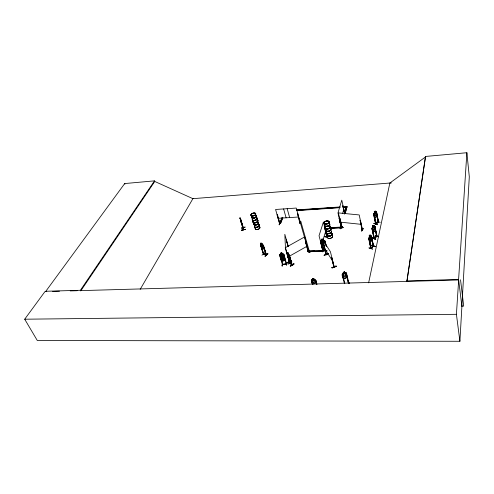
<?xml version="1.0" encoding="UTF-8"?>
<svg xmlns="http://www.w3.org/2000/svg" width="494" height="494" viewBox="0 0 494 494"><rect width="100%" height="100%" fill="white"/><g stroke="black" fill="none" stroke-linecap="round" stroke-linejoin="round"><path stroke-width="0.74" d="M371.963 240.368L369.852 242.202L369.358 241.35L369.833 242.258L371.933 240.35L371.321 235.78L370.951 235.619L368.641 238.207L370.728 248.457L373.439 245.987L371.365 235.792L370.364 236.243L370.852 236.225L371.297 238.423L371.043 239.769L370.21 240.522L369.574 239.991L369.284 235.817L370.142 234.996L370.383 236.181M341.2 227.74L339.187 218.367L341.471 227.493L339.187 218.367M375.397 230.649L373.05 232.39L375.397 230.649L374.792 226.153L374.421 225.931L373.748 226.437L373.489 225.326C371.173 227.364 374.458 223.646 373.76 226.518M377.021 216.391L374.736 218.058L377.021 216.391L376.434 211.957L376.07 211.778M46.467 291.577L44.935 291.621L24.7 319.21L37.291 340.496L459.902 341.28L461.896 306.465L458.599 279.45L466.879 152.72L425.532 156.45L406.889 281.419L425.532 156.45M461.871 306.249L469.3 176.809L466.879 152.72M459.902 341.28L456.419 314.301L458.66 279.962L80.942 290.608M264.673 252.724L261.968 255.176M339.193 227.697C344.874 227.969 345.287 226.95 339.205 228.018M372.544 249.038C368.864 247.945 366.554 247.031 372.569 249.069M327.324 221.411C326.917 220.67 327.392 221.954 326.664 221.608M325.991 223.788L326.275 224.017L326.17 223.72M326.509 221.522L326.701 221.263L326.744 221.676M320.6 250.649C323.644 251.884 328.541 249.698 320.6 250.68M285.291 259.393L285.192 260.573L281.907 261.06L281.098 259.986L279.579 254.787M320.631 250.853L324.824 250.779M284.402 256.361L283.84 255.991L280.567 256.51L280.191 256.954M282.543 255.003L281.135 255.244L282.543 255.003L282.846 256.182L283.655 256.485M281.092 260.017L281.932 260.993L285.149 260.511M346.992 277.437L346.418 272.861L344.911 273.028M343.484 273.602L342.54 273.948C341.484 275.331 342.811 277.56 343.707 278.801L347.041 277.461L347.196 276.097M286.156 263.969C288.65 263.036 276.702 265.099 286.699 264.142L283.747 254.175L283.179 253.836L279.907 254.305M283.587 254.947L283.976 254.892L283.587 254.947L286.23 264.204L286.711 264.043L282.463 264.642M286.804 262.561L286.545 265.439M288.255 261.684L290.565 263.5L288.237 261.505M316.469 284.538L316.623 283.321M372.198 237.984C383.054 242.338 364.93 234.755 375.551 239.22M373.896 223.609L374.026 223.3L377.169 224.745M284.643 257.251L284.538 258.436L281.247 258.905L280.438 257.819L281.253 258.875M377.157 224.572L374.02 223.307M375.539 239.047L372.322 237.682M282.401 263.351L282.055 266.068L282.58 263.302M282.29 266.031L282.568 263.16M282.827 264.339L282.438 264.407M282.766 264.358L282.463 264.747M280.166 255.441L279.771 255.583L280.166 255.441L282.877 264.698L282.747 264.241M280.876 254.206L280.283 254.688L281.568 258.998L282.537 259.795L283.846 259.603L284.278 258.597L283 254.293L282.222 253.972M282.574 257.609L283.476 256.466L282.976 257.893L284.291 259.103L282.753 258.183C282.766 260.042 280.882 259.677 282.401 257.985L281.123 256.818L282.543 257.652M243.32 227.678L243.567 229.803L243.486 229.284M243.134 227.407L243.412 227.888L243.122 227.438M243.419 229.809L243.369 227.666M243.4 229.63L240.609 221.022M243.505 229.438L243.184 227.715M349.023 283.334L348.77 282.908L348.98 283.352M289.762 262.438L289.447 261.919L289.768 262.067M289.151 257.559L289.039 258.51L289.373 257.917L290.349 259.529L289.743 258.331M333.969 266.408L333.851 266.816L331.554 257.374M305.854 242.758L306.181 242.573L305.774 242.696L308.2 251.878L308.682 251.73L308.293 251.6M289.552 256.899L289.441 257.51L288.113 255.756M308.219 251.718L309.213 250.804L308.398 251.026L300.167 222.127L300.932 221.917L309.287 251.088M308.244 251.872L308.509 251.341M279.122 224.795L280.012 222.312L279.166 224.838M290.225 259.097L290.108 259.702L288.755 257.954L287.428 252.397M334.123 266.63L334.185 267.007L330.4 251.699L322.52 239.528L326.306 254.848L326.244 254.212M289.861 262.425L289.465 262.629L285.199 247.79L304.656 236.91L308.633 251.792L322.551 251.113L322.706 250.594L320.507 250.693M389.747 183.274L391.384 182.916M368.629 282.858L389.852 183.033L425.593 156.894M389.852 183.033L192.901 198.668L154.752 181.452L154.517 180.866L124.704 183.558L45.831 291.262L80.398 290.281L154.517 180.866M322.625 251.909L324.231 249.087M253.737 213.285L253.57 213.729L254.077 213.297M254.2 213.501L253.805 213.285M252.588 215.897L252.817 215.631M252.953 215.804L252.947 215.878M253.842 213.315L253.62 213.352M340.693 228.87L342.583 226.394M243.579 229.772L239.954 217.681L240.325 218.947M342.817 205.949L344.608 213.945M331.079 228.401L342.447 227.753L342.521 226.987L330.4 227.678M342.447 227.753L342.521 226.987M345.133 213.303L347.066 206.48L343.219 206.739M345.195 213.581L347.066 206.48M344.349 213.352L346.171 206.974L344.417 213.63M340.1 222.189L340.514 220.756M342.577 213.593L343.818 209.295M322.786 250.341L322.662 250.73L322.687 250.106M322.909 250.464L319.038 235.749L323.428 221.979L327.053 236.861L326.25 236.904L326.818 234.527A2.68 1.507 -13.6 0 0 329.961 235.768A2.68 1.507 -13.6 0 0 331.573 233.125M327.003 236.465L326.83 237.027L324.669 227.629L326.861 237.009L326.781 236.675M322.829 250.1L322.878 250.699L320.415 241.22L322.681 250.736L322.675 250.137M327.077 236.743L324.978 236.712M315.567 280.913L315.981 280.901L315.567 280.913L316.555 284.581M311.702 279.845C313.857 280.555 310.967 277.467 313.838 278.579L314.159 279.771L315.765 280.147L315.166 279.771L311.695 279.876L311.294 280.277L312.301 284.069M314.147 279.802L314.974 280.184L315.567 282.395L315.079 283.358L313.69 283.402L312.696 282.475L312.091 280.271L312.727 279.851M313.838 278.579L314.11 279.845M322.477 250.829L322.638 250.31L308.688 250.946L308.522 251.465L322.551 251.113M311.936 281.018L311.498 281.142L311.936 281.018L312.708 284.056M321.415 245.104L321.866 243.641M322.996 239.991L325.707 231.229M299.963 223.56L300.636 221.195M299.667 222.244L300.049 222.041L299.673 222.177M265.939 254.694C259.066 252.558 268.989 255.2 265.957 254.632M297.734 213.593L297.382 213.618L297.734 213.593L300.111 222.473L296.295 208.054L275.584 209.481L279.672 223.72L280.03 223.677L279.598 223.294M263.728 254.04L260.61 244.999L263.327 254.058L263.697 254.015M263.524 246.061L266.352 255.04C265.846 255.034 262.123 253.91 263.592 253.694M374.773 218.07L373.575 214.056L374.495 212.945L374.094 213.692L374.514 215.847L375.174 216.409L376.07 215.742L376.372 214.464L375.953 212.309L375.397 212.278M373.785 226.45L374.298 226.518L374.73 228.703L374.421 230.013L373.501 230.71L372.816 230.148L372.383 227.962L372.797 227.197L371.883 228.364M280.024 222.998L281.92 218.231M279.635 223.276L279.752 223.683L280.493 223.634L282.574 217.91M280.493 223.634L282.92 217.502M279.61 223.714L277.146 214.871L277.492 214.847L280.03 223.677M277.492 214.847L277.115 214.952M282.111 217.28L279.678 223.412L280.413 223.362M283.624 256.417L283.192 257.423L281.883 257.609L280.913 256.8M348.486 283.278L348.832 282.914M348.461 283.179L348.894 283M374.254 238.262L372.445 228.895L372.062 229.055L374.063 238.559L371.92 228.352L373.087 232.408M373.853 238.176L374.31 237.978L373.921 238.516L374.094 237.954L376.638 236.293L374.205 238.015M378.293 221.825L378.534 221.627M373.89 214.797L375.712 224.134L376.02 223.906L374.156 214.6L373.779 214.754L374.156 214.6M290.151 263.358L287.385 253.996M341.403 227.697L337.97 212.939L341.768 200.156L344.806 213.723M327.176 221.306L326.707 221.479M327.164 221.355L326.553 221.534M326.725 221.553L326.75 221.226M140.179 289.354L193.031 198.446M327.053 250.859L323.397 250.347L323.866 250.267M323.891 250.359L326.373 250.569M323.508 250.563L323.897 250.693L323.768 250.353M325.435 244.536C323.811 237.725 326.077 243.875 326.157 245.993M321.514 241.436L321.149 241.405L321.514 241.436L323.903 250.588M326.392 246.611L324.959 240.893L324.435 240.448L321.372 240.201M321.396 240.245C320.402 241.646 321.89 245.932 324.379 244.975M321.773 243.684L322.526 244.826M324.416 240.479L324.941 240.924M323.23 239.25L321.909 239.145L322.199 240.3L321.909 239.145M323.533 240.374L324.255 240.85L324.793 242.999M342.212 274.596L342.589 274.009M253.601 213.396L254.009 213.303M253.57 213.581L253.99 213.476M362.423 229.969L362.139 229.821M362.349 229.636L361.911 229.587L362.337 229.525M363.244 228.481L361.614 231.186L363.3 228.623M361.929 229.685L362.429 229.871M154.752 181.452L80.732 290.923L80.398 290.281M360.484 220.583L360.064 220.639L360.484 220.583L362.473 229.871M341.731 227.388C342.181 226.913 342.33 228.247 341.996 227.419L341.663 227.382L342.219 227.66M342.175 227.648L341.737 227.715M340.02 218.589L342.163 227.746M371.062 247.92C368.666 249.612 377.157 242.659 371.105 247.982M371.118 248.284L369.172 238.744L368.802 238.929L369.172 238.744M373.217 245.963C373.859 245.036 372.711 247.185 373.365 245.648M370.963 247.84L370.852 248.501L373.538 246.068L371.482 236.515L373.168 246.24M287.78 255.491L290.052 257.257L289.651 256.682M289.787 263.296L289.824 262.857L292.201 265.006L289.311 255.071L287.236 253.101M333.882 266.822L331.69 257.59M334.172 266.982L331.696 257.318M308.114 251.563L308.423 251.372M260.647 244.048L260.363 244.308L263.598 254.114L260.511 245.08M373.97 238.46C375.366 237.941 377.607 235.632 376.619 236.194M375.903 223.609C374.656 224.424 378.126 223.269 378.589 221.948M375.434 212.29C375.156 209.16 374.952 213.482 376.076 211.728L376.496 211.926L378.453 221.905L375.607 224.035M375.965 223.943C374.724 222.955 382.121 220.028 375.625 223.801M378.157 222.152L376.65 212.618L378.558 222.01L378.182 222.09M311.337 280.326L311.733 279.882M326.682 221.442L326.997 221.195M374.341 238.367L372.334 228.846M375.279 246.592L371.686 245.234L375.261 246.395M370.018 239.584L370.852 238.83M370.123 235.064L369.209 235.792L370.451 241.696M368.932 237.54L369.45 236.978M369.568 237.386L370.401 236.626M369.209 235.792L370.105 234.983L371.284 240.942M373.26 246.302L371.611 236.558M264.988 256.034C267.674 253.224 270.132 252.471 265.198 256.263M265.043 256.188L267.804 253.78M261.987 248.494L261.326 247.259L261.987 248.494L264.383 249.248L264.315 248.235L264.315 249.229M263.388 253.928L266.414 254.947L263.426 245.271L262.258 244.573L262.888 245.104L263.537 247.179L263.308 247.902L262.363 247.593L261.585 246.543L260.974 243.147M262.289 244.542L261.937 243.431L260.894 243.128L261.919 243.456L262.234 244.598M261.246 244.24L260.591 244.03L262.975 244.802M286.143 263.784L286.329 264.086M280.944 256.886L281.531 256.405L281.197 255.244M308.676 251.755L308.688 250.946M374.069 238.54L377.027 236.293L375.014 226.826L376.576 236.49M378.571 236.731L375.496 235.453M378.546 236.731L375.514 235.471M372.149 227.685L374.458 225.943M376.922 221.121L380.257 222.411M374.742 227.03L375.125 226.87M378.41 221.571L378.089 221.812M376.385 212.815L376.761 212.661M374.532 212.957L374.236 211.772L375.23 211.068M375.205 211.129L374.236 211.772M373.859 213.42L376.076 211.728M289.651 262.116L289.385 262.567L289.731 262.339M326.732 221.38L327.09 221.306M370.926 248.451L368.925 238.966M254.07 213.575L253.731 213.698M300.105 222.461L299.697 222.053M279.635 223.621L280.061 223.597L279.518 223.399M375.811 223.881L374.044 214.557M378.361 221.596L378.188 222.127M322.273 240.312L321.711 240.646L322.255 242.789L323.144 243.758M291.022 261.24L289.212 259.85L288.62 258.553L289.206 259.875L291.022 261.24L290.034 257.251M288.416 255.676L288.045 254.558L288.792 255.163M307.49 250.785L309.997 252.44M291.639 262.147L288.045 264.253M291.738 264.654L290.102 263.154M293.905 263.864C285.835 267.291 293.201 266.13 293.887 263.833M290.176 258.158L290.311 259.078L290.151 258.134M288.978 254.478L289.336 255.077M287.94 256.374L288.521 257.701L290.311 259.078M289.299 255.639L292.059 265.093L289.379 255.88M287.891 257.059L307.151 246.191M330.146 227.073L330.369 226.734M288.465 254.077L288.138 252.934L292.016 265.074L289.817 263.277L286.921 253.082L289.564 262.277M376.737 236.509L374.853 227.073M322.773 250.359L322.946 250.489M341.762 227.289L342.144 227.314M343.707 278.801L347.041 277.461M343.2 272.398L344.627 271.824L343.2 272.398L343.54 273.627L342.904 274.281L343.441 276.523L344.38 277.19L345.707 276.659L346.195 275.411L345.664 273.176L344.855 273.059L344.571 271.861M342.564 273.972L345.886 272.639M342.774 275.158L342.385 275.312L342.842 275.244L344.8 283.408M346.245 273.762L346.702 273.688L346.245 273.762L348.523 283.42M324.095 255.213L328.214 253.613L324.175 255.342M324.15 255.287L328.238 253.755M331.968 267.631C340.434 264.024 334.16 267.773 332.03 267.834M331.98 267.668L336.179 266.081L332.011 267.828M332.091 267.939L336.297 266.371M326.256 254.836L323.965 245.265L326.361 254.577M376.879 236.237L374.853 226.129L374.415 225.98M375.298 246.537L371.71 245.234M263.475 253.799L263.24 253.718M253.891 213.612L253.576 213.68M282.457 264.284L282.556 264.611M286.606 264.167L282.494 264.728L279.53 254.774L280.87 254.237L280.475 253.033L281.883 252.829L282.216 254.002L283.747 254.206L285.248 259.393M240.325 218.953C240.183 215.619 244.833 234.928 240.053 218.36M240.405 218.422L243.394 227.901M240.405 219.916L240.306 218.292M241.331 221.275L241.696 222.566M241.381 228.037L245.197 227.073L241.381 228.111M241.535 230.161L245.419 229.327L241.529 230.13M245.419 229.327L241.585 230.315M286.298 240.146L288.181 246.685M289.515 261.981L289.799 262.16M291.756 261.876C284.18 262.814 288.237 263.87 291.75 261.857M291.8 262.036L287.539 262.944M299.988 222.146L299.759 222.041M309.763 252.378L307.416 250.643L309.824 252.508M371 248.21L369.049 238.707M282.951 256.59L281.642 256.781L282.272 258.893L283.575 258.702L282.296 254.398L280.987 254.583L281.617 256.701L282.926 256.516M296.27 209.925L340.144 206.949M296.338 210.197L299.42 209.987M302.495 209.777L307.114 209.468M309.423 209.308L314.808 208.943M317.117 208.789L321.736 208.474M324.045 208.32L328.658 208.005M331.74 207.795L336.358 207.486M296.721 210.321L340.094 207.387M343.139 207.184L347.004 207.202L343.151 207.461M296.943 210.586L339.304 207.721M300.803 221.207L300.537 221.04L299.753 223.597M278.141 218.323L298.703 217.002M330.467 227.962L334.253 227.746M338.038 227.53L342.583 227.271M330.251 228.16L342.385 227.468M327.738 236.564L324.947 236.867M324.947 236.811L327.701 236.651M286.187 263.876L286.23 264.204M326.182 236.62L326.985 236.577M349.412 283.445L348.035 281.839L349.227 283.494M309.503 251.199L314.635 250.964M312.393 278.696L313.789 278.653M406.803 280.925L458.599 279.45M52.592 291.404L59.49 291.213M70.216 290.91L77.113 290.713M362.386 229.988L362.25 229.654M461.878 306.119L463.699 306.089L460.538 279.777M24.7 319.21L456.419 314.301M300.136 222.362L299.728 222.473L297.413 213.538M333.932 266.402L334.197 266.945M324.725 241.683L325.089 241.708M321.964 239.189L323.212 239.257L323.484 240.442L323.249 239.22M321.285 241.659L325.231 241.974M322.545 244.789L324.058 244.919M326.997 250.952L323.496 250.662L321.007 240.572M340.082 218.502L339.674 218.552L341.799 227.734L338.378 212.914L359.218 214.939L362.33 229.976M340.502 222.164L361.194 224.338M266.173 254.706L266.328 255.052L263.345 245.889M243.32 229.5L243.394 229.803M323.416 250.335L323.484 250.686M361.911 229.587L362.053 229.945M373.575 214.056L375.582 224.091M374.014 223.498L377.212 224.739M375.31 235.403L378.75 236.799M291.88 264.481L291.818 264.951M288.521 256.133L289.231 256.682M288.119 252.953L287.347 252.366L287.718 253.564M287.607 252.687L288.051 253.039M287.712 253.07L288.163 253.422M288.484 256.046L289.181 256.602M290.046 263.012L289.725 262.975M342.935 277.813L343.731 278.752M346.418 272.861L348.949 283.395M289.12 256.3L289.608 256.973M313.011 284.563L312.208 283.439L311.344 280.296M324.885 248.933L332.758 261.264M374.248 217.144L374.785 218.015M241.208 222.139L241.455 222.64L241.091 220.793M124.704 183.558L124.945 184.132M243.258 227.932L240.442 219.145L241.177 221.787L241.121 221.139M260.925 243.104L261.289 244.289M263.246 245.975L266.062 254.96L265.908 254.601M281.852 252.879L282.185 254.046M290.046 263.463L285.446 247.636L284.828 234.323L288.323 246.654M286.285 239.93L288.163 246.463M283.612 208.925L286.112 217.811M287.175 208.684L289.645 217.582M300.932 221.917L300.167 222.127M305.774 242.696L308.287 251.952M315.981 280.901L316.963 284.569M315.765 280.147L316.734 283.945M321.569 241.344L323.953 250.6M323.959 242.227L323.601 240.794L322.372 240.695L322.909 242.844M321.983 239.158L322.255 240.343M324.78 241.591L325.49 244.444M342.194 274.571L344.411 283.568M344.608 271.799L344.874 273.089M346.306 273.849L348.591 283.507M342.873 205.739L344.75 213.939M360.126 220.552L362.046 229.957M372.6 226.036L372.834 227.215M372.525 226.011L372.791 227.197M376.496 212.858L378.268 222.195M290.904 260.276L290.985 261.264M240.078 218.021L240.232 218.793M287.459 243.462L287.607 246.45M329.936 226.32A2.698 1.501 -13.7 0 1 329.609 228.333A2.698 1.501 -13.7 0 1 326.213 229.043A2.698 1.501 -13.7 0 1 325.373 227.277M329.93 226.153A2.736 1.519 -13.7 0 1 329.603 228.191A2.736 1.519 -13.7 0 1 326.157 228.92A2.736 1.519 -13.7 0 1 325.305 227.129M330.776 228.784A2.698 1.507 -13.7 0 1 328.139 231.26A2.698 1.507 -13.7 0 1 325.898 229.432M330.43 228.37A2.698 1.507 -13.7 0 1 330.109 230.389A2.698 1.507 -13.7 0 1 326.713 231.099A2.698 1.507 -13.7 0 1 325.873 229.327M329.313 223.597A2.742 1.513 -13.7 0 1 328.979 225.628A2.742 1.513 -13.7 0 1 325.527 226.357A2.742 1.513 -13.7 0 1 324.675 224.572M329.831 225.894A2.698 1.494 -13.7 0 1 329.504 227.901A2.698 1.494 -13.7 0 1 326.108 228.617A2.698 1.494 -13.7 0 1 325.268 226.851M329.319 223.763A2.705 1.494 -13.7 0 1 328.992 225.764A2.705 1.494 -13.7 0 1 325.583 226.487A2.705 1.494 -13.7 0 1 324.743 224.727M329.899 226.024A2.736 1.519 -13.7 0 1 329.566 228.061A2.736 1.519 -13.7 0 1 326.126 228.784A2.736 1.519 -13.7 0 1 325.268 226.999M329.282 223.461A2.742 1.513 -13.7 0 1 328.948 225.499A2.742 1.513 -13.7 0 1 325.497 226.221A2.742 1.513 -13.7 0 1 324.644 224.443M329.214 223.331A2.705 1.494 -13.7 0 1 327.571 225.956A2.705 1.494 -13.7 0 1 324.422 224.708M331.678 233.551A2.68 1.513 -13.6 0 1 331.363 235.57A2.68 1.513 -13.6 0 1 327.991 236.274A2.68 1.513 -13.6 0 1 327.145 234.496M331.672 233.384A2.717 1.531 -13.6 0 1 331.351 235.434A2.717 1.531 -13.6 0 1 327.93 236.151A2.717 1.531 -13.6 0 1 327.077 234.341M332.19 235.65A2.68 1.519 -13.6 0 1 331.875 237.682A2.68 1.519 -13.6 0 1 328.504 238.386A2.68 1.519 -13.6 0 1 327.658 236.595M332.172 235.57A2.68 1.519 -13.6 0 1 331.857 237.602A2.68 1.519 -13.6 0 1 328.479 238.299A2.68 1.519 -13.6 0 1 327.639 236.509M330.813 228.994A2.686 1.501 -13.7 0 1 328.535 231.408A2.686 1.501 -13.7 0 1 325.744 230.056M330.795 228.864A2.698 1.507 -13.7 0 1 328.51 231.285A2.698 1.507 -13.7 0 1 325.7 229.932M330.017 228.339A2.698 1.507 -13.7 0 1 330.48 228.561M331.381 231.167A2.723 1.525 -13.6 0 1 329.072 233.625A2.723 1.525 -13.6 0 1 326.238 232.248M331.381 231.328A2.686 1.507 -13.6 0 1 329.109 233.748A2.686 1.507 -13.6 0 1 326.312 232.39M331.641 233.254A2.717 1.531 -13.6 0 1 331.32 235.305A2.717 1.531 -13.6 0 1 327.899 236.021A2.717 1.531 -13.6 0 1 327.047 234.218M331.351 231.038A2.723 1.525 -13.6 0 1 329.041 233.489A2.723 1.525 -13.6 0 1 326.207 232.112M331.283 230.908A2.686 1.507 -13.6 0 1 329.004 233.322A2.686 1.507 -13.6 0 1 326.207 231.964M256.528 217.928A2.513 1.321 -17.4 0 1 256.652 219.744A2.513 1.321 -17.4 0 1 253.385 220.688A2.513 1.321 -17.4 0 1 252.706 219.033M256.51 217.768A2.55 1.34 -17.4 0 1 256.763 219.49A2.55 1.34 -17.4 0 1 253.688 220.608A2.55 1.34 -17.4 0 1 252.378 219.274M257.164 219.96A2.513 1.328 -17.4 0 1 257.417 221.664A2.513 1.328 -17.4 0 1 254.385 222.775A2.513 1.328 -17.4 0 1 253.095 221.448M257.133 219.861A2.513 1.328 -17.4 0 1 257.386 221.565A2.513 1.328 -17.4 0 1 254.354 222.671A2.513 1.328 -17.4 0 1 253.064 221.349M255.762 215.353A2.556 1.334 -17.4 0 1 256.016 217.064A2.556 1.334 -17.4 0 1 252.934 218.194A2.556 1.334 -17.4 0 1 251.619 216.86M256.787 217.718A2.513 1.321 -17.4 0 1 254.966 220.151A2.513 1.321 -17.4 0 1 252.329 219.009M256.164 215.711A2.519 1.315 -17.4 0 1 254.336 218.138A2.519 1.315 -17.4 0 1 251.699 217.002M256.472 217.644A2.55 1.34 -17.4 0 1 256.726 219.367A2.55 1.34 -17.4 0 1 253.65 220.485A2.55 1.34 -17.4 0 1 252.341 219.151M255.725 215.223A2.556 1.334 -17.4 0 1 255.972 216.94A2.556 1.334 -17.4 0 1 252.891 218.064A2.556 1.334 -17.4 0 1 251.582 216.736M255.657 215.106A2.519 1.315 -17.4 0 1 255.904 216.798A2.519 1.315 -17.4 0 1 252.86 217.903A2.519 1.315 -17.4 0 1 251.57 216.594M258.646 224.751A2.501 1.334 -17.4 0 1 258.899 226.462A2.501 1.334 -17.4 0 1 255.892 227.567A2.501 1.334 -17.4 0 1 254.601 226.233M258.628 224.597A2.532 1.352 -17.4 0 1 258.757 226.456A2.532 1.352 -17.4 0 1 255.466 227.407A2.532 1.352 -17.4 0 1 254.774 225.709M259.646 226.944A2.501 1.34 -17.3 0 1 258.164 229.29A2.501 1.34 -17.3 0 1 255.132 228.599M259.622 226.863A2.501 1.34 -17.3 0 1 257.831 229.315A2.501 1.34 -17.3 0 1 255.194 228.142M257.602 220.367A2.507 1.321 -17.4 0 1 255.793 222.794A2.507 1.321 -17.4 0 1 253.163 221.645M258.276 222.411A2.538 1.346 -17.4 0 1 256.763 224.782A2.538 1.346 -17.4 0 1 253.688 224.091M258.523 224.35A2.501 1.334 -17.4 0 1 258.646 226.184A2.501 1.334 -17.4 0 1 255.404 227.123A2.501 1.334 -17.4 0 1 254.719 225.449M258.288 222.572A2.507 1.328 -17.4 0 1 256.485 225.011A2.507 1.328 -17.4 0 1 253.854 223.85M258.59 224.474A2.532 1.352 -17.4 0 1 258.72 226.332A2.532 1.352 -17.4 0 1 255.429 227.283A2.532 1.352 -17.4 0 1 254.737 225.585M258.238 222.294A2.538 1.346 -17.4 0 1 256.405 224.764A2.538 1.346 -17.4 0 1 253.737 223.591M258.164 222.17A2.507 1.328 -17.4 0 1 256.361 224.609A2.507 1.328 -17.4 0 1 253.725 223.449M369.975 235.385L369.518 236.262L369.975 235.385M374.236 229.08L373.31 229.778L372.877 227.592L373.797 226.894L374.236 229.08M373.365 225.647L372.846 226.487L373.365 225.647M375.471 212.667L374.576 213.334L374.995 215.489L375.891 214.822L375.471 212.667M375.051 211.432L374.545 212.247L375.051 211.432M287.088 253.194L286.761 253.385L287.088 253.194M293.942 263.987L290.299 266.093L293.955 264.006M287.28 254.04L287.28 254.04M344.38 272.157L343.521 272.497L343.62 272.898L344.472 272.558L344.38 272.157M344.948 273.46L343.62 273.997L344.151 276.232L345.479 275.701L344.948 273.46M282.327 255.299L281.487 255.429L281.599 255.806L282.438 255.676L282.327 255.299M281.673 253.101L280.827 253.224L280.938 253.601L281.784 253.478L281.673 253.101M313.604 278.826L312.708 278.857L312.813 279.252L313.709 279.221L313.604 278.826M314.227 280.203L312.838 280.246L313.437 282.457L314.826 282.414L314.227 280.203M323.039 239.429L322.249 239.368L323.138 239.818L323.039 239.429M261.808 243.585L261.196 243.388L261.919 243.956L261.808 243.585M262.382 244.944L261.437 244.635L262.086 246.71L263.03 247.012L262.382 244.944M288.718 255.256L288.261 254.904L288.829 255.633L288.718 255.256M289.842 258.8L289.138 258.251L287.866 253.922L288.564 254.478L289.842 258.8M325.373 224.048A2.717 1.488 -13.7 0 0 329.177 221.917A2.717 1.488 -13.7 0 0 325.015 221.485A2.717 1.488 -13.7 0 0 325.373 224.048A2.717 1.488 -13.7 0 0 329.177 221.929A2.717 1.488 -13.7 0 0 325.015 221.491A2.717 1.488 -13.7 0 0 325.379 224.06M325.416 224.177A2.705 1.488 -13.7 0 0 329.202 222.059A2.705 1.488 -13.7 0 0 325.052 221.621A2.705 1.488 -13.7 0 0 325.416 224.177M252.045 215.859A2.532 1.315 -17.4 0 0 255.731 213.877A2.532 1.315 -17.4 0 0 252.076 213.501A2.532 1.315 -17.4 0 0 252.045 215.859M252.113 216.057A2.519 1.309 -17.4 0 0 255.787 214.081A2.519 1.309 -17.4 0 0 252.144 213.704A2.519 1.309 -17.4 0 0 252.113 216.057M252.07 215.94A2.532 1.315 -17.4 0 0 255.756 213.958A2.532 1.315 -17.4 0 0 252.101 213.581A2.532 1.315 -17.4 0 0 252.07 215.94M255.756 222.677A2.513 1.328 -17.4 0 0 257.572 220.238A2.513 1.328 -17.4 0 1 255.756 222.683A2.513 1.328 -17.4 0 1 253.119 221.528A2.513 1.328 -17.4 0 0 255.756 222.677"/></g></svg>
